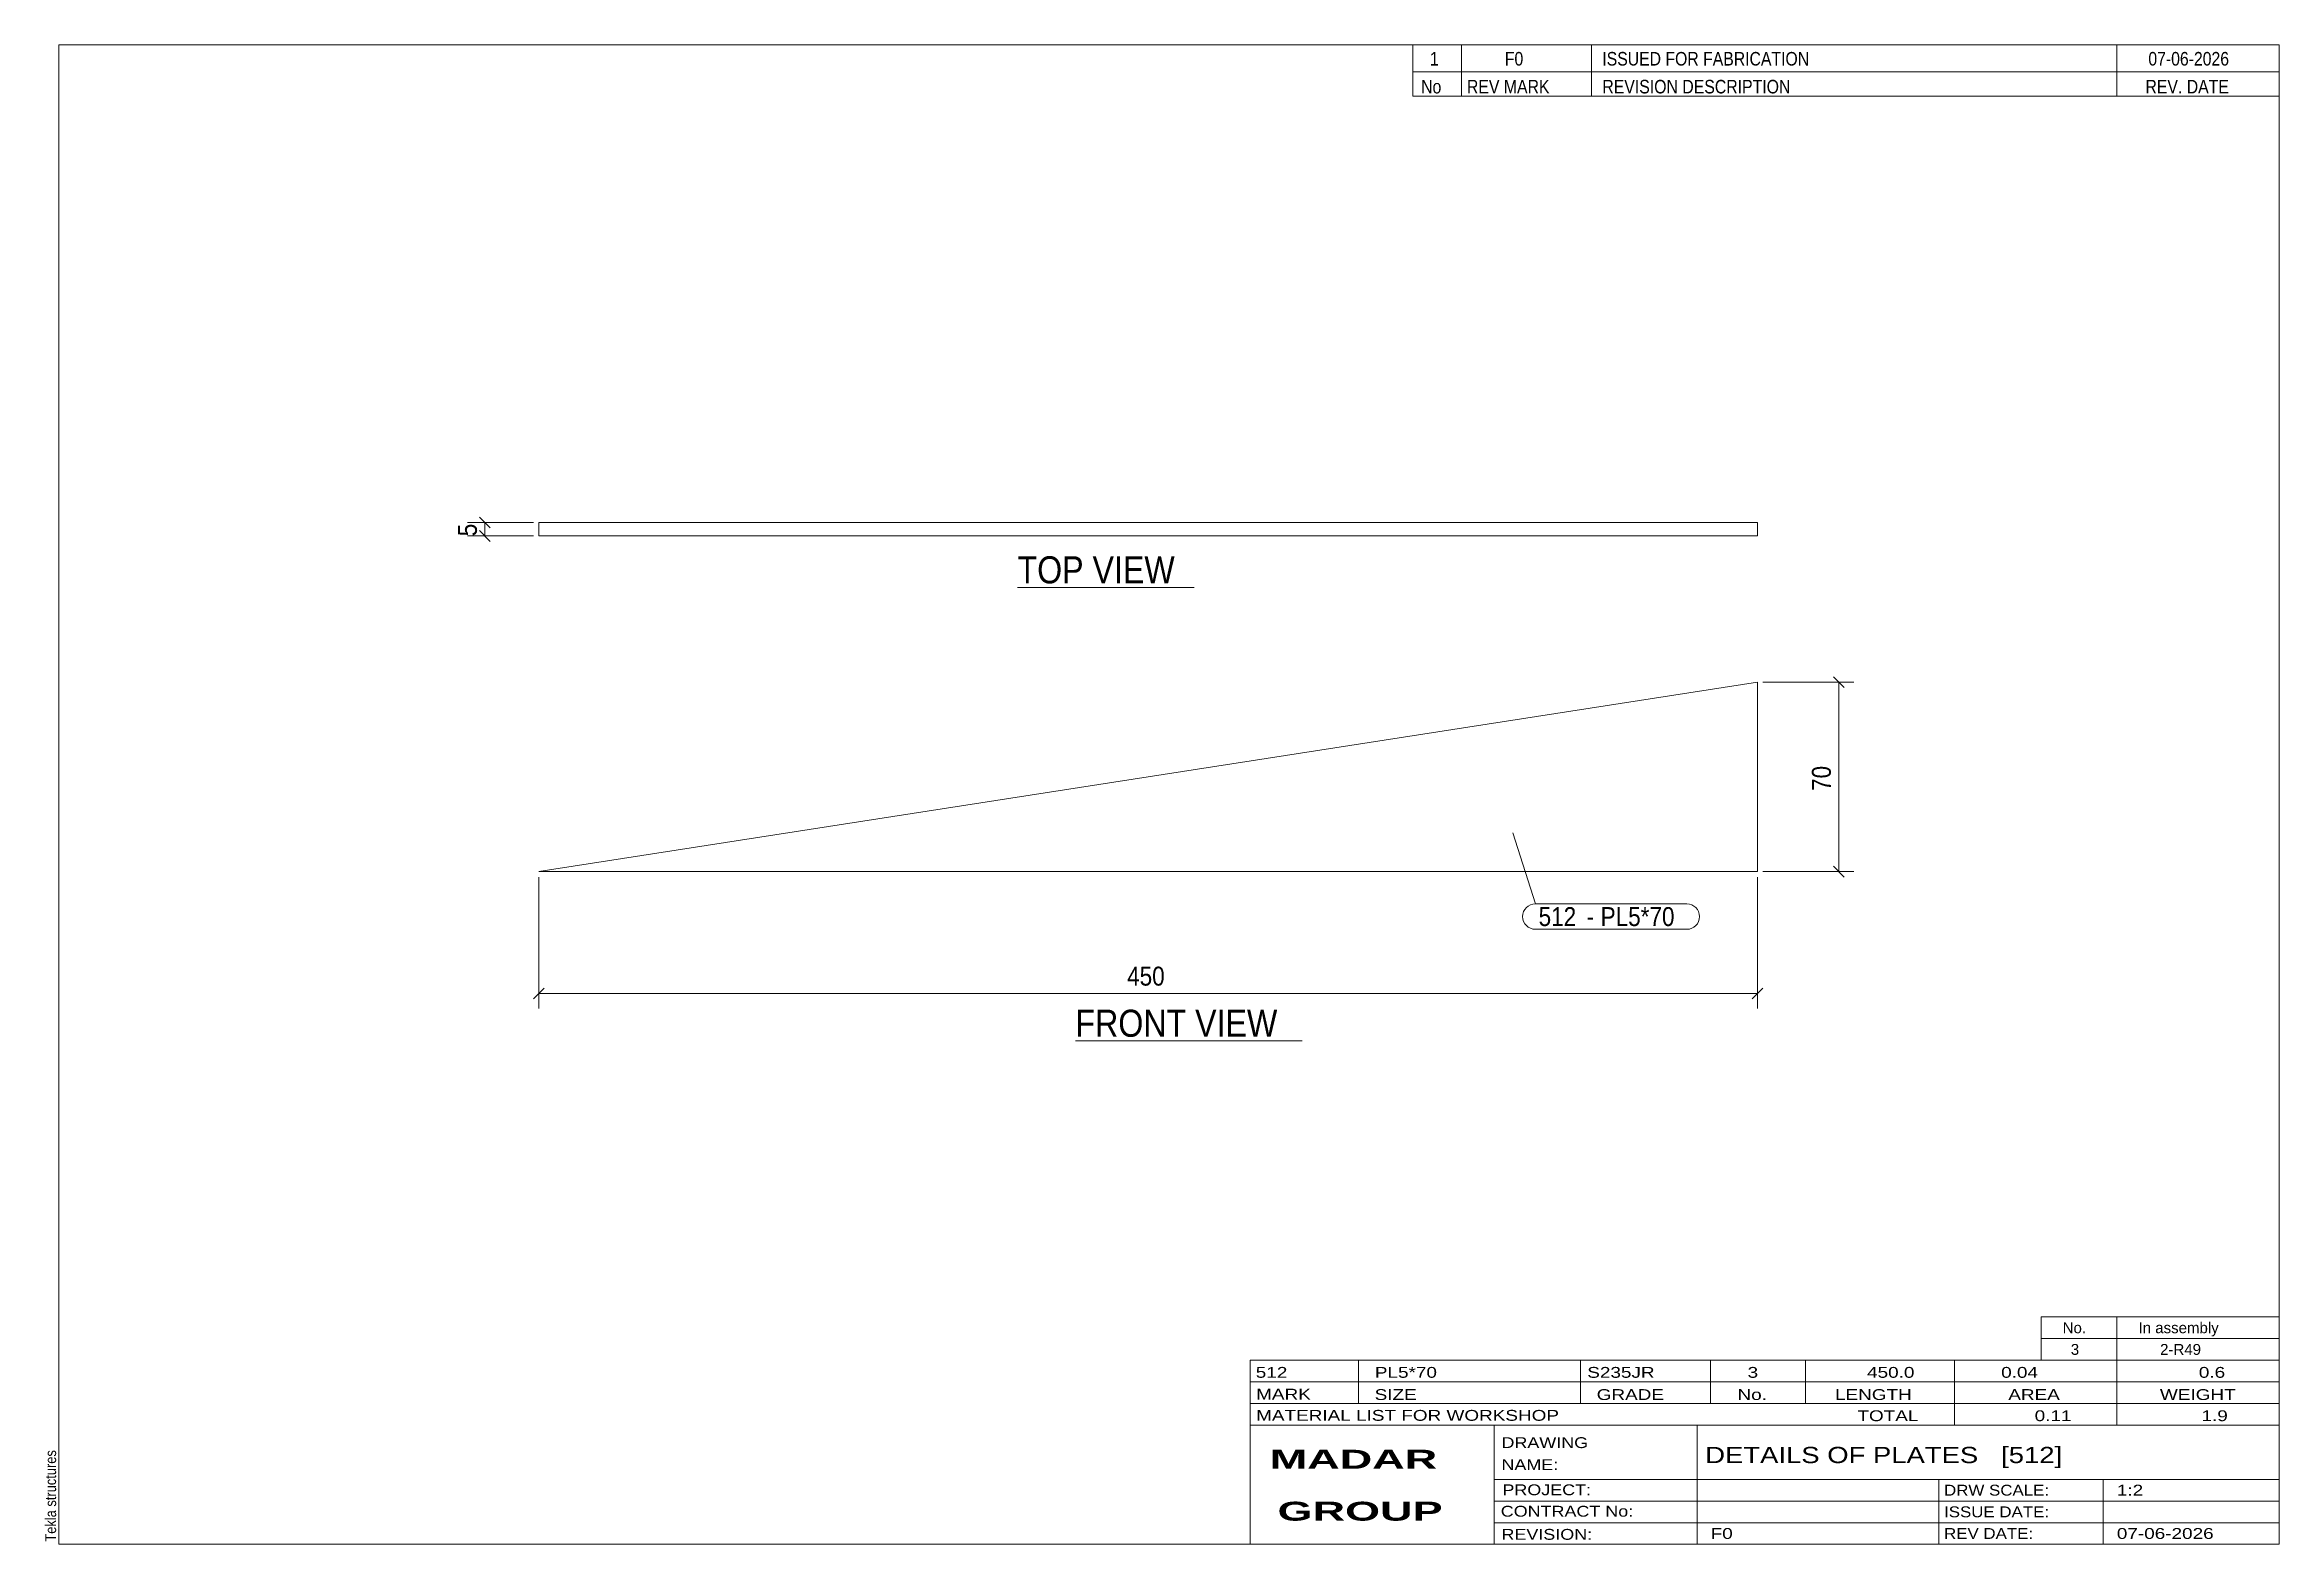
# Model space of a CAD drawing. Header units: millimetres. Extents: x 2 to 415, y 5 to 282.
import ezdxf

# ---------------------------------------------------------------- set-up
doc = ezdxf.new("R2010")
doc.units = ezdxf.units.MM
doc.linetypes.add('XKITLINE00', pattern=[0])
doc.linetypes.add('XKITLINE02', pattern=[4, 2, -2])
for name, color, linetype, lineweight in [('Dimensions', 7, 'Continuous', 0), ('DrawingSheet', 5, 'Continuous', 0), ('OtherObjectType', 7, 'Continuous', 0), ('Part', 2, 'Continuous', 0), ('PartMark', 7, 'Continuous', 0)]:
    doc.layers.add(name, color=color, linetype=linetype, lineweight=lineweight)
doc.styles.add('ARIAL', font='ARIAL.TTF')
doc.styles.add('ARIAL_BOLD', font='ARIALBD.TTF')
doc.styles.add('ARIAL_NARROW', font='ARIALN.TTF')

# ---------------------------------------------------------------- blocks, each defined once
blk = doc.blocks.new('*A1')
at = {"layer": 'Part', "color": 2, "linetype": 'XKITLINE00', "lineweight": 0}
for p, q in [((318.65, 164.25), (93.65, 129.25)), ((318.65, 164.25), (318.65, 129.25)), ((93.65, 129.25), (318.65, 129.25))]:
    blk.add_line(p, q, dxfattribs=at)
blk = doc.blocks.new('*A2')
at = {"layer": 'Part', "color": 2, "linetype": 'XKITLINE00', "lineweight": 0}
for p, q in [((318.65, 193.75), (93.65, 193.75)), ((93.65, 193.75), (93.65, 191.25)), ((318.65, 191.25), (93.65, 191.25)), ((318.65, 193.75), (318.65, 191.25))]:
    blk.add_line(p, q, dxfattribs=at)
at = {"layer": 'Part', "color": 7, "linetype": 'XKITLINE02', "lineweight": 0}
blk.add_line((318.65, 191.25), (318.65, 193.75), dxfattribs=at)
blk = doc.blocks.new('*A3')
at = {"layer": 'DrawingSheet', "color": 5, "linetype": 'XKITLINE00', "lineweight": 0}
for p, q in [((415, 282), (5, 282)), ((5, 282), (5, 5)), ((415, 5), (415, 282)), ((5, 5), (415, 5))]:
    blk.add_line(p, q, dxfattribs=at)
at = {"layer": 'DrawingSheet', "color": 5, "style": 'ARIAL', "width": 0.85}
blk.add_text('Tekla structures', height=2, rotation=90, dxfattribs=at).set_placement((4.5, 5.5))
blk = doc.blocks.new('*A4')
at = {"layer": 'OtherObjectType', "color": 7, "linetype": 'XKITLINE00', "lineweight": 0}
for p, q in [((371, 47), (415, 47)), ((371, 43), (371, 47)), ((385, 43), (385, 47)), ((415, 43), (415, 47)), ((371, 43), (415, 43)), ((371, 39), (371, 43)), ((385, 39), (385, 43)), ((415, 39), (415, 43)), ((371, 39), (415, 39))]:
    blk.add_line(p, q, dxfattribs=at)
at = {"layer": 'OtherObjectType', "color": 7, "style": 'ARIAL_NARROW', "width": 1.211571}
for s, p in [('No.', (375, 44)), ('In assembly', (389, 44)), ('3', (376.5, 40)), ('2-R49', (392.99, 40))]:
    blk.add_text(s, height=2, dxfattribs=at).set_placement(p)
blk = doc.blocks.new('*A5')
at = {"layer": 'OtherObjectType', "color": 7, "linetype": 'XKITLINE00', "lineweight": 0}
for p, q in [((255, 282), (415, 282)), ((415, 282), (255, 282)), ((255, 282), (255, 277)), ((264, 282), (264, 277)), ((288, 282), (288, 277)), ((385, 282), (385, 277)), ((415, 282), (415, 277)), ((255, 277), (415, 277)), ((255, 277), (255, 272.5)), ((255, 277), (415, 277)), ((264, 277), (264, 272.5)), ((288, 277), (288, 272.5)), ((385, 277), (385, 272.5)), ((415, 277), (415, 272.5)), ((415, 272.5), (255, 272.5))]:
    blk.add_line(p, q, dxfattribs=at)
at = {"layer": 'OtherObjectType', "color": 7, "style": 'ARIAL_NARROW'}
for s, width, p in [('1', 1.017001, (258.16, 278.15)), ('F0', 1.017001, (272, 278.15)), ('ISSUED FOR FABRICATION', 1.017001, (290, 278.15)), ('07-06-2026', 1.017001, (390.82, 278.15)), ('No', 1.02, (256.54, 273)), ('REV MARK', 1.02, (265, 273)), ('REVISION DESCRIPTION', 1.02, (290, 273)), ('REV. DATE', 1.02, (390.28, 273))]:
    blk.add_text(s, height=2.5, dxfattribs=dict(at, width=width)).set_placement(p)
blk = doc.blocks.new('*A6')
at = {"layer": 'OtherObjectType', "color": 7, "linetype": 'XKITLINE00', "lineweight": 0}
for p, q in [((225, 39), (415, 39)), ((225, 39), (225, 35)), ((225, 39), (415, 39)), ((245, 35), (245, 39)), ((286, 35), (286, 39)), ((310, 35), (310, 39)), ((327.5, 35), (327.5, 39)), ((355, 35), (355, 39)), ((385, 35), (385, 39)), ((415, 35), (415, 39)), ((225, 35), (415, 35)), ((225, 35), (225, 5)), ((225, 35), (415, 35)), ((245, 31), (245, 35)), ((286, 31), (286, 35)), ((310, 31), (310, 35)), ((327.5, 31), (327.5, 35)), ((355, 31), (355, 35)), ((385, 31), (385, 35)), ((415, 31), (415, 35)), ((225, 31), (415, 31)), ((355, 27), (355, 31)), ((385, 27), (385, 31)), ((415, 27), (415, 31)), ((225, 27), (415, 27)), ((270, 21), (270, 27)), ((307.5, 17), (307.5, 27)), ((415, 21), (415, 27)), ((270, 21), (270, 5)), ((415, 17), (415, 21)), ((270, 17), (415, 17)), ((307.5, 5), (307.5, 17)), ((352.16, 13), (352.16, 17)), ((382.5, 5), (382.5, 17)), ((415, 13), (415, 17)), ((270, 13), (415, 13)), ((352.16, 5), (352.16, 13)), ((415, 9), (415, 13)), ((270, 9), (415, 9)), ((415, 5), (415, 9)), ((225, 5), (415, 5)), ((262.5, 5), (415, 5))]:
    blk.add_line(p, q, dxfattribs=at)
at = {"layer": 'OtherObjectType', "color": 7, "style": 'ARIAL_NARROW'}
for s, height, width, p in [('512', 2, 1.525501, (226.01, 35.76)), ('PL5*70', 2, 1.525501, (248, 35.76)), ('S235JR', 2, 1.525501, (287.22, 35.76)), ('3', 2, 1.525501, (316.82, 35.76)), ('450.0', 2, 1.525501, (338.88, 35.76)), ('0.04', 2, 1.525501, (363.64, 35.76)), ('0.6', 2, 1.525501, (400.14, 35.76)), ('MARK', 2, 1.525501, (226.08, 31.73)), ('SIZE', 2, 1.525501, (247.96, 31.66)), ('GRADE', 2, 1.525501, (288.96, 31.66)), ('No.', 2, 1.525501, (314.96, 31.66)), ('LENGTH', 2, 1.525501, (332.96, 31.66)), ('AREA', 2, 1.525501, (364.96, 31.66)), ('WEIGHT', 2, 1.525501, (392.96, 31.66)), ('MATERIAL LIST FOR WORKSHOP', 2, 1.525501, (226.08, 27.82)), ('TOTAL', 2, 1.525501, (337.1, 27.75)), ('0.11', 2, 1.525501, (369.83, 27.75)), ('1.9', 2, 1.525501, (400.63, 27.75)), ('DRAWING', 2, 1.445, (271.38, 22.78)), ('NAME:', 2, 1.445, (271.38, 18.72)), ('DETAILS OF PLATES   [512]', 3, 1.474651, (309, 20)), ('PROJECT:', 2, 1.445, (271.55, 14.07)), ('DRW SCALE:', 2, 1.36, (353.1, 14)), ('1:2', 2, 1.525501, (385, 14)), ('CONTRACT No:', 2, 1.445, (271.25, 10.11)), ('ISSUE DATE:', 2, 1.36, (353.1, 10)), ('REVISION:', 2, 1.445, (271.38, 5.84)), ('F0', 2, 1.525501, (310, 6)), ('REV DATE:', 2, 1.36, (353.1, 6)), ('07-06-2026', 2, 1.525501, (385, 6))]:
    blk.add_text(s, height=height, dxfattribs=dict(at, width=width)).set_placement(p)
at = {"layer": 'OtherObjectType', "color": 1, "style": 'ARIAL_BOLD', "width": 1.7}
for s, p in [('MADAR ', (228.58, 18.97)), ('GROUP', (230.03, 9.37))]:
    blk.add_text(s, height=3.5, dxfattribs=at).set_placement(p)
blk = doc.blocks.new('*A7')
at = {"layer": 'Dimensions', "color": 7, "linetype": 'XKITLINE00', "lineweight": 0}
for p, q in [((93.65, 128.25), (93.65, 103.95)), ((318.65, 128.25), (318.65, 103.95)), ((94.64, 107.74), (92.66, 105.76)), ((319.64, 107.74), (317.66, 105.76)), ((93.65, 106.75), (318.65, 106.75))]:
    blk.add_line(p, q, dxfattribs=at)
at = {"layer": 'Dimensions', "color": 3}
for p in [(93.65, 106.75), (318.65, 106.75)]:
    blk.add_point(p, dxfattribs=at)
at = {"layer": 'Dimensions', "color": 3, "style": 'ARIAL', "width": 0.85}
blk.add_text('450', height=3.5, dxfattribs=at).set_placement((202.26, 108.2))
blk = doc.blocks.new('*A8')
at = {"layer": 'Dimensions', "color": 7, "linetype": 'XKITLINE00', "lineweight": 0}
for p, q in [((332.66, 165.24), (334.64, 163.26)), ((319.65, 164.25), (336.45, 164.25)), ((333.65, 129.25), (333.65, 164.25)), ((319.65, 129.25), (336.45, 129.25)), ((332.66, 130.24), (334.64, 128.26))]:
    blk.add_line(p, q, dxfattribs=at)
at = {"layer": 'Dimensions', "color": 3}
for p in [(333.65, 164.25), (333.65, 129.25)]:
    blk.add_point(p, dxfattribs=at)
at = {"layer": 'Dimensions', "color": 3, "style": 'ARIAL', "width": 0.85}
blk.add_text('70', height=3.5, rotation=90.0002, dxfattribs=at).set_placement((332.2, 144.16))
blk = doc.blocks.new('*A9')
at = {"layer": 'PartMark', "color": 7, "linetype": 'XKITLINE00', "lineweight": 0}
for p, q in [((273.5, 136.4), (277.64, 123.3)), ((277.64, 123.3), (305.6, 123.3)), ((277.64, 118.6), (305.6, 118.6))]:
    blk.add_line(p, q, dxfattribs=at)
for centre, start, end in [((277.64, 120.95), 90, 270), ((305.6, 120.95), 270, 90)]:
    blk.add_arc(centre, 2.35, start, end, dxfattribs=at)
at = {"layer": 'PartMark', "color": 1, "style": 'ARIAL', "width": 0.85}
blk.add_text('512', height=3.5, dxfattribs=at).set_placement((278.24, 119.2))
at = {"layer": 'PartMark', "color": 3, "style": 'ARIAL', "width": 0.85}
for s, p in [('-', (287.08, 119.2)), ('PL5*70', (289.69, 119.2))]:
    blk.add_text(s, height=3.5, dxfattribs=at).set_placement(p)
blk = doc.blocks.new('*A10')
at = {"layer": 'OtherObjectType', "color": 7, "linetype": 'XKITLINE00', "lineweight": 0}
blk.add_line((192.72, 98), (234.58, 98), dxfattribs=at)
at = {"layer": 'OtherObjectType', "color": 3, "style": 'ARIAL', "width": 0.85}
blk.add_text('FRONT VIEW', height=5, dxfattribs=at).set_placement((192.72, 98.75))
blk = doc.blocks.new('*A11')
at = {"layer": 'Dimensions', "color": 7, "linetype": 'XKITLINE00', "lineweight": 0}
for p, q in [((82.66, 194.74), (84.64, 192.76)), ((92.65, 193.75), (80.45, 193.75)), ((92.65, 191.25), (80.45, 191.25)), ((82.66, 192.24), (84.64, 190.26)), ((83.65, 191.25), (83.65, 193.75))]:
    blk.add_line(p, q, dxfattribs=at)
at = {"layer": 'Dimensions', "color": 3}
for p in [(83.65, 193.75), (83.65, 191.25)]:
    blk.add_point(p, dxfattribs=at)
at = {"layer": 'Dimensions', "color": 3, "style": 'ARIAL', "width": 0.85}
blk.add_text('5', height=3.5, rotation=90.0002, dxfattribs=at).set_placement((82.2, 191.2))
blk = doc.blocks.new('*A12')
at = {"layer": 'OtherObjectType', "color": 7, "linetype": 'XKITLINE00', "lineweight": 0}
blk.add_line((182.02, 181.75), (214.63, 181.75), dxfattribs=at)
at = {"layer": 'OtherObjectType', "color": 3, "style": 'ARIAL', "width": 0.85}
blk.add_text('TOP VIEW', height=5, dxfattribs=at).set_placement((182.02, 182.5))

msp = doc.modelspace()

# ---------------------------------------------------------------- block references
at = {"lineweight": 0}
for name in ['*A3', '*A5', '*A11', '*A2', '*A12', '*A8', '*A1', '*A9', '*A7', '*A10', '*A4', '*A6']:
    msp.add_blockref(name, (0, 0), dxfattribs=at)

doc.saveas('drawing.dxf')
